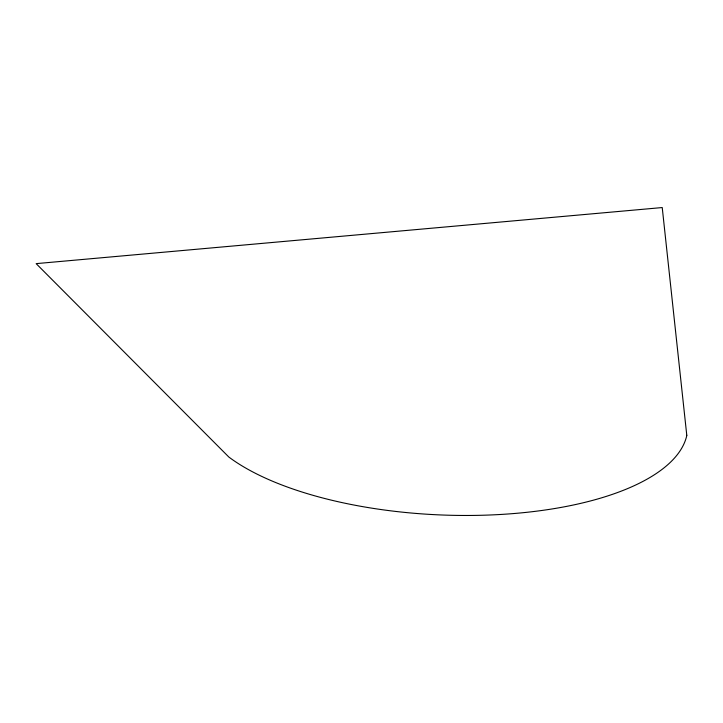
<?xml version="1.0" encoding="UTF-8"?>
<svg xmlns="http://www.w3.org/2000/svg" width="723" height="723" viewBox="0 0 723 723"><rect width="100%" height="100%" fill="white"/><g stroke="black" fill="none" stroke-linecap="round" stroke-linejoin="round"><path stroke-width="1.08" d="M686.778 435.264L662.232 207.555L36.15 263.633L228.829 457.026A245.242 97.379 2.6 0 0 494.107 514.812A245.242 97.379 2.6 0 0 686.85 435.264"/></g></svg>
